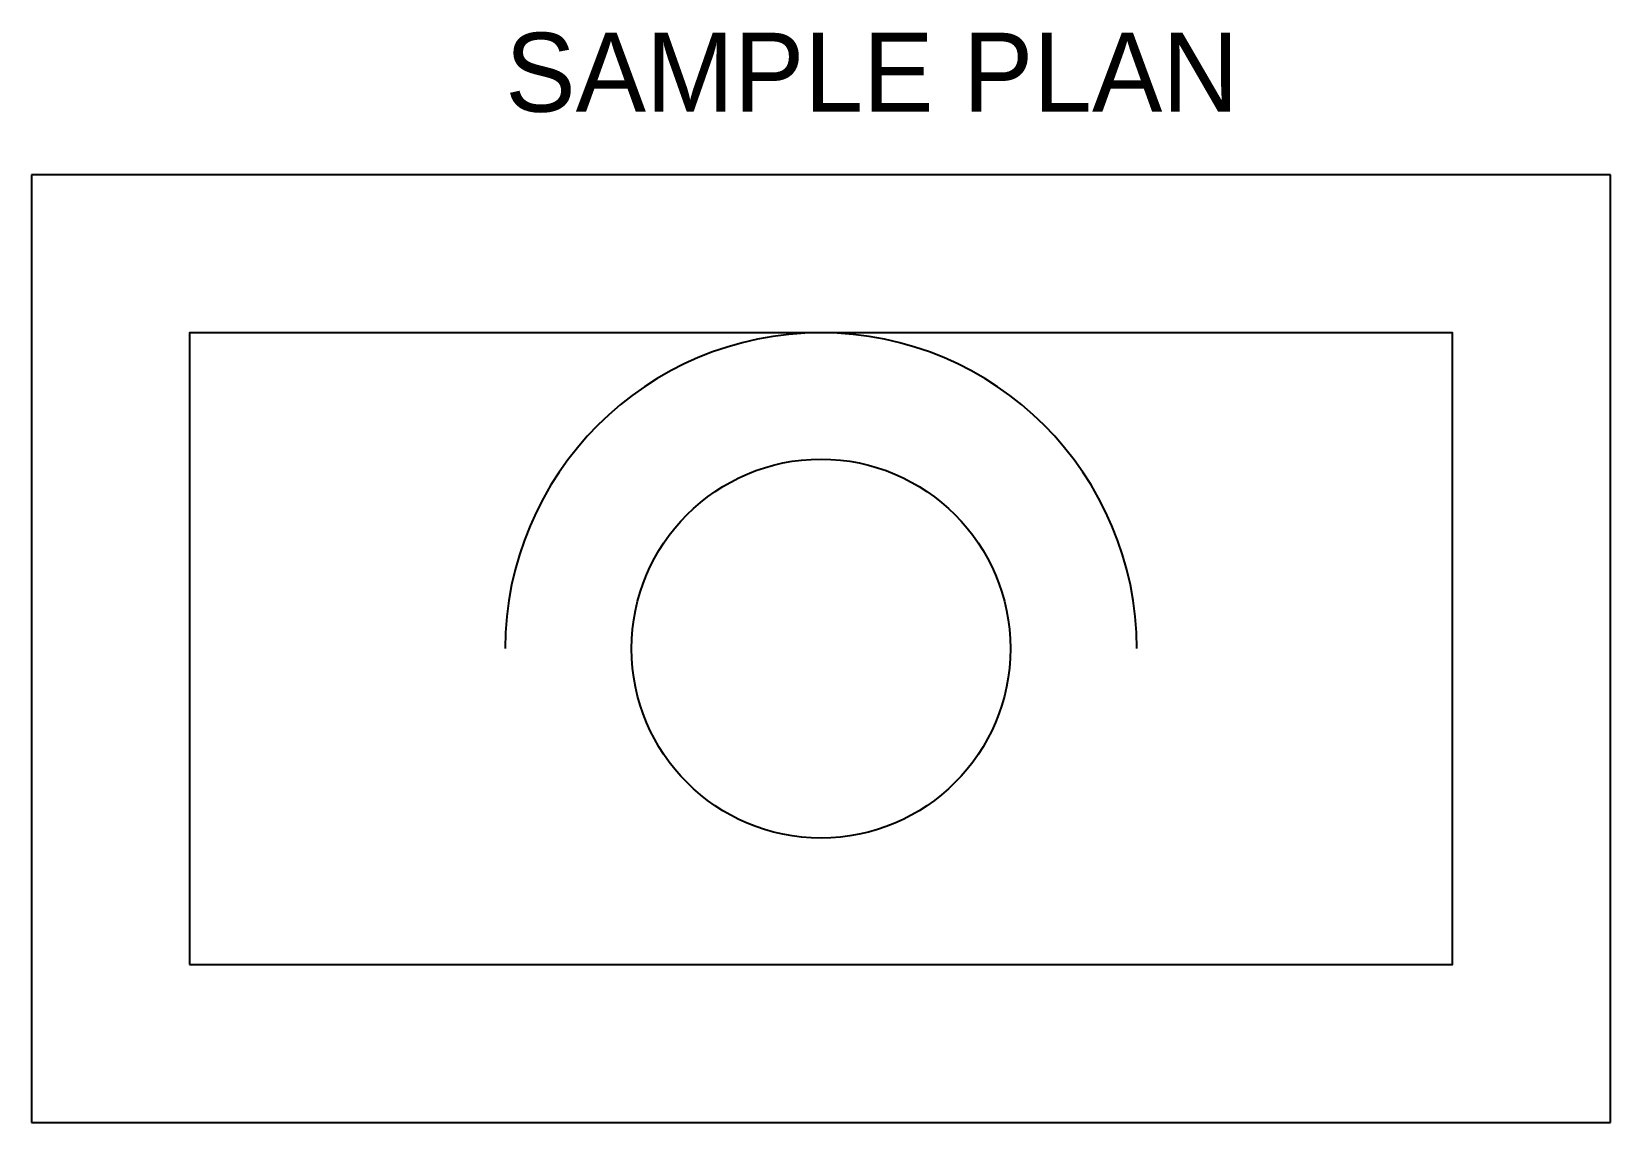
# Model space of a CAD drawing. Header units: metres. Extents: x 0 to 100, y 0 to 69.
import ezdxf

# ---------------------------------------------------------------- set-up
doc = ezdxf.new("R2010")
doc.units = ezdxf.units.M

msp = doc.modelspace()

# ---------------------------------------------------------------- linework, layer by layer
for p, q in [((100, 60), (0, 60)), ((0, 60), (0, 0)), ((100, 0), (100, 60)), ((0, 0), (100, 0))]:
    msp.add_line(p, q)
msp.add_lwpolyline([(10, 10), (90, 10), (90, 50), (10, 50)], close=True)
msp.add_arc((50, 30), 20, 0, 180)
at = {"layer": 'Walls'}
msp.add_circle((50, 30), 12, dxfattribs=at)

# ---------------------------------------------------------------- texts
msp.add_text('SAMPLE PLAN', height=5).set_placement((30, 64))

doc.saveas('drawing.dxf')
